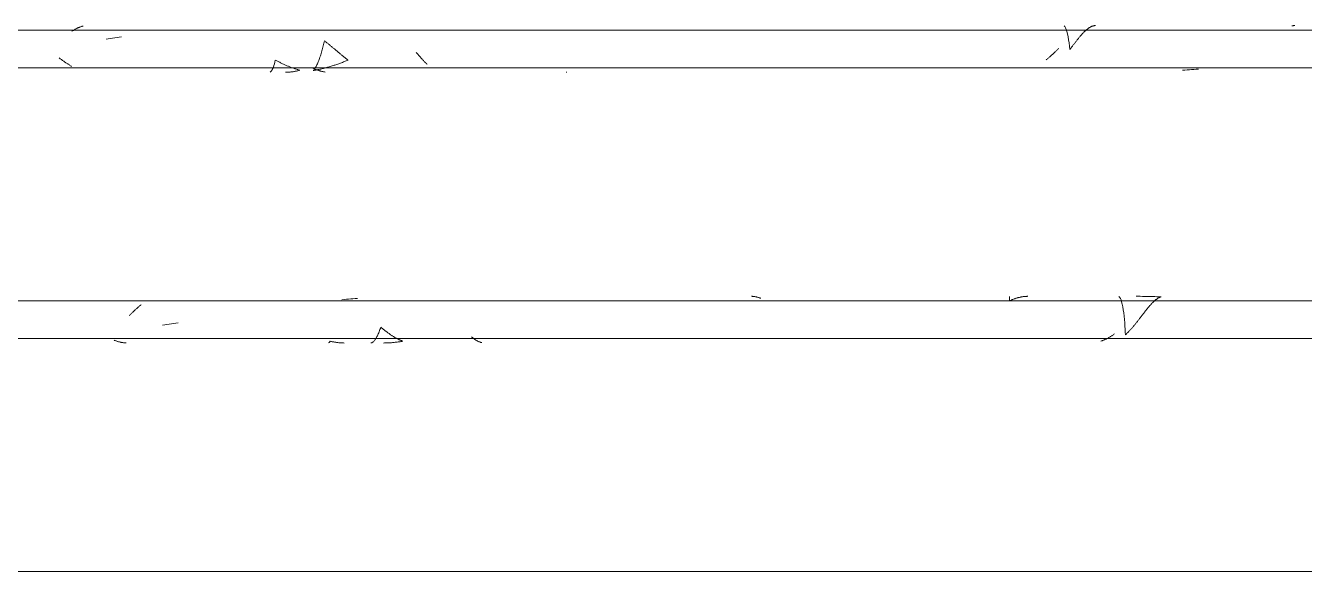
# Model space of a CAD drawing. Header units: millimetres. Extents: x -2100 to 124761, y -10432 to 93550.
# Drawn here: x 23559 to 24234, y -1000 to -712 of the extents above; entities that cross this region are included whole.
import ezdxf

# ---------------------------------------------------------------- set-up
doc = ezdxf.new("R2010")
doc.units = ezdxf.units.MM
doc.layers.add('NET CAT', color=3, linetype='Continuous', lineweight=5)
doc.layers.add('NET THAY 1', color=41, linetype='Continuous', lineweight=5)

# ---------------------------------------------------------------- blocks, each defined once
blk = doc.blocks.new('FP_4-MẶT ĐỨNG TRỤC A-Q')
at = {"layer": 'NET THAY 1'}
for p, q in [((31483.97, -857.14), (22887.32, -857.14)), ((23726.94, -856.5), (23725.78, -856.6)), ((23728.1, -856.41), (23726.94, -856.5)), ((23729.26, -856.31), (23728.1, -856.41)), ((23730.42, -856.22), (23729.26, -856.31)), ((23731.58, -856.13), (23730.42, -856.22)), ((23732.74, -856.05), (23731.58, -856.13)), ((23733.89, -855.97), (23732.74, -856.05)), ((23942.46, -854.83), (23942.17, -854.82)), ((23942.75, -854.84), (23942.46, -854.83)), ((23943.03, -854.87), (23942.75, -854.84)), ((23943.32, -854.9), (23943.03, -854.87)), ((23943.61, -854.94), (23943.32, -854.9)), ((23943.89, -854.98), (23943.61, -854.94)), ((23944.18, -855.03), (23943.89, -854.98)), ((23944.47, -855.09), (23944.18, -855.03)), ((23944.75, -855.15), (23944.47, -855.09)), ((23945.04, -855.22), (23944.75, -855.15)), ((23945.32, -855.29), (23945.04, -855.22)), ((23945.61, -855.38), (23945.32, -855.29)), ((23945.9, -855.47), (23945.61, -855.38)), ((23946.18, -855.56), (23945.9, -855.47)), ((23946.47, -855.66), (23946.18, -855.56)), ((23946.75, -855.77), (23946.47, -855.66)), ((23947.03, -855.89), (23946.75, -855.77)), ((24078.36, -856.64), (24078.32, -857.27)), ((24078.64, -857.12), (24078.32, -857.26)), ((24078.4, -856.09), (24078.36, -856.64)), ((24078.43, -855.64), (24078.4, -856.09)), ((24078.45, -855.28), (24078.43, -855.64)), ((24078.47, -855.02), (24078.45, -855.28)), ((24078.49, -854.87), (24078.47, -855.02)), ((24078.96, -856.97), (24078.64, -857.12)), ((24079.28, -856.84), (24078.96, -856.97)), ((24079.6, -856.7), (24079.28, -856.84)), ((24079.92, -856.57), (24079.6, -856.7)), ((24080.24, -856.45), (24079.92, -856.57)), ((24080.56, -856.33), (24080.24, -856.45)), ((24080.88, -856.21), (24080.56, -856.33)), ((24081.2, -856.1), (24080.88, -856.21)), ((24081.51, -855.99), (24081.2, -856.1)), ((24081.83, -855.89), (24081.51, -855.99)), ((24082.15, -855.79), (24081.83, -855.89)), ((24082.47, -855.7), (24082.15, -855.79)), ((24082.78, -855.61), (24082.47, -855.7)), ((24083.1, -855.52), (24082.78, -855.61)), ((24083.42, -855.44), (24083.1, -855.52)), ((24083.73, -855.37), (24083.42, -855.44)), ((24084.05, -855.3), (24083.73, -855.37)), ((24084.37, -855.23), (24084.05, -855.3)), ((24084.68, -855.17), (24084.37, -855.23)), ((24085, -855.11), (24084.68, -855.17)), ((24085.31, -855.06), (24085, -855.11)), ((24085.63, -855.01), (24085.31, -855.06)), ((24085.95, -854.97), (24085.63, -855.01)), ((24086.26, -854.94), (24085.95, -854.97)), ((24086.58, -854.9), (24086.26, -854.94)), ((24086.89, -854.88), (24086.58, -854.9)), ((24087.21, -854.85), (24086.89, -854.88)), ((24087.52, -854.84), (24087.21, -854.85)), ((24087.84, -854.82), (24087.52, -854.84)), ((24088.15, -854.82), (24087.84, -854.82)), ((24136.28, -854.94), (24136.65, -855.31)), ((24136.65, -855.31), (24137.01, -855.92)), ((24137.01, -855.92), (24137.36, -856.76)), ((24137.36, -856.76), (24137.69, -857.81)), ((24137.69, -857.81), (24138, -859.05)), ((24146.48, -854.82), (24145.38, -854.82)), ((24147.57, -854.83), (24146.48, -854.82)), ((24148.66, -854.84), (24147.57, -854.83)), ((24149.76, -854.86), (24148.66, -854.84)), ((24150.85, -854.88), (24149.76, -854.86)), ((24151.94, -854.9), (24150.85, -854.88)), ((24153.04, -854.92), (24151.94, -854.9)), ((24154.13, -854.95), (24153.04, -854.92)), ((24154.15, -858.08), (24153.94, -858.29)), ((24155.22, -854.99), (24154.13, -854.95)), ((24154.36, -857.87), (24154.15, -858.08)), ((24154.57, -857.67), (24154.36, -857.87)), ((24154.78, -857.48), (24154.57, -857.67)), ((24154.99, -857.29), (24154.78, -857.48)), ((24155.2, -857.1), (24154.99, -857.29)), ((24155.41, -856.93), (24155.2, -857.1)), ((24156.31, -855.02), (24155.22, -854.99)), ((24155.62, -856.76), (24155.41, -856.93)), ((24155.83, -856.59), (24155.62, -856.76)), ((24156.04, -856.44), (24155.83, -856.59)), ((24156.24, -856.29), (24156.04, -856.44)), ((24156.45, -856.14), (24156.24, -856.29)), ((24157.41, -855.06), (24156.31, -855.02)), ((24156.66, -856.01), (24156.45, -856.14)), ((24156.86, -855.88), (24156.66, -856.01)), ((24157.07, -855.75), (24156.86, -855.88)), ((24157.27, -855.64), (24157.07, -855.75)), ((24157.48, -855.53), (24157.27, -855.64)), ((24158.5, -855.1), (24157.41, -855.06)), ((24157.68, -855.43), (24157.48, -855.53)), ((24157.89, -855.34), (24157.68, -855.43)), ((24158.09, -855.25), (24157.89, -855.34)), ((24158.3, -855.17), (24158.09, -855.25)), ((24158.5, -855.1), (24158.3, -855.17)), ((23613.61, -864.7), (23613.34, -864.95)), ((23613.88, -864.44), (23613.61, -864.7)), ((23614.15, -864.19), (23613.88, -864.44)), ((23614.41, -863.93), (23614.15, -864.19)), ((23614.68, -863.68), (23614.41, -863.93)), ((23614.95, -863.43), (23614.68, -863.68)), ((23615.21, -863.18), (23614.95, -863.43)), ((23615.48, -862.93), (23615.21, -863.18)), ((23615.74, -862.69), (23615.48, -862.93)), ((23616, -862.44), (23615.74, -862.69)), ((23616.27, -862.2), (23616, -862.44)), ((23616.53, -861.96), (23616.27, -862.2)), ((23616.79, -861.73), (23616.53, -861.96)), ((23617.05, -861.49), (23616.79, -861.73)), ((23617.31, -861.26), (23617.05, -861.49)), ((23617.57, -861.03), (23617.31, -861.26)), ((23617.83, -860.81), (23617.57, -861.03)), ((23618.09, -860.58), (23617.83, -860.81)), ((23618.35, -860.36), (23618.09, -860.58)), ((23618.61, -860.14), (23618.35, -860.36)), ((23618.86, -859.93), (23618.61, -860.14)), ((23619.12, -859.72), (23618.86, -859.93)), ((23619.38, -859.51), (23619.12, -859.72)), ((23619.63, -859.31), (23619.38, -859.51)), ((24138, -859.05), (24138.29, -860.45)), ((24138.29, -860.45), (24138.56, -861.99)), ((24138.56, -861.99), (24138.8, -863.63)), ((24138.8, -863.63), (24139, -865.34)), ((24148.6, -864.73), (24148.37, -865.03)), ((24148.83, -864.43), (24148.6, -864.73)), ((24149.07, -864.12), (24148.83, -864.43)), ((24149.3, -863.82), (24149.07, -864.12)), ((24149.53, -863.53), (24149.3, -863.82)), ((24149.75, -863.23), (24149.53, -863.53)), ((24149.98, -862.94), (24149.75, -863.23)), ((24150.21, -862.65), (24149.98, -862.94)), ((24150.43, -862.36), (24150.21, -862.65)), ((24150.66, -862.08), (24150.43, -862.36)), ((24150.88, -861.8), (24150.66, -862.08)), ((24151.1, -861.52), (24150.88, -861.8)), ((24151.33, -861.24), (24151.1, -861.52)), ((24151.55, -860.97), (24151.33, -861.24)), ((24151.77, -860.71), (24151.55, -860.97)), ((24151.99, -860.45), (24151.77, -860.71)), ((24152.21, -860.19), (24151.99, -860.45)), ((24152.43, -859.93), (24152.21, -860.19)), ((24152.64, -859.68), (24152.43, -859.93)), ((24152.86, -859.44), (24152.64, -859.68)), ((24153.08, -859.2), (24152.86, -859.44)), ((24153.29, -858.97), (24153.08, -859.2)), ((24153.51, -858.74), (24153.29, -858.97)), ((24153.72, -858.51), (24153.51, -858.74)), ((24153.94, -858.29), (24153.72, -858.51)), ((23632.12, -869.9), (23630.93, -870.09)), ((23633.3, -869.71), (23632.12, -869.9)), ((23634.48, -869.52), (23633.3, -869.71)), ((23635.67, -869.33), (23634.48, -869.52)), ((23636.85, -869.14), (23635.67, -869.33)), ((23638.03, -868.95), (23636.85, -869.14)), ((23639.21, -868.76), (23638.03, -868.95)), ((23746.25, -871.11), (23746.04, -871.73)), ((23746.55, -871.35), (23746.25, -871.1)), ((23746.84, -871.59), (23746.55, -871.35)), ((23747.14, -871.82), (23746.84, -871.59)), ((24139, -865.34), (24139.18, -867.09)), ((24139.18, -867.09), (24139.34, -868.84)), ((24139.34, -868.84), (24139.46, -870.56)), ((24139.46, -870.56), (24139.55, -872.21)), ((24143.27, -871.44), (24143.02, -871.73)), ((24143.52, -871.15), (24143.27, -871.44)), ((24143.77, -870.85), (24143.52, -871.15)), ((24144.02, -870.56), (24143.77, -870.85)), ((24144.27, -870.26), (24144.02, -870.56)), ((24144.52, -869.96), (24144.27, -870.26)), ((24144.77, -869.66), (24144.52, -869.96)), ((24145.01, -869.35), (24144.77, -869.66)), ((24145.26, -869.05), (24145.01, -869.35)), ((24145.5, -868.74), (24145.26, -869.05)), ((24145.75, -868.43), (24145.5, -868.74)), ((24145.99, -868.12), (24145.75, -868.43)), ((24146.23, -867.81), (24145.99, -868.12)), ((24146.47, -867.5), (24146.23, -867.81)), ((24146.71, -867.19), (24146.47, -867.5)), ((24146.95, -866.88), (24146.71, -867.19)), ((24147.19, -866.57), (24146.95, -866.88)), ((24147.43, -866.26), (24147.19, -866.57)), ((24147.67, -865.95), (24147.43, -866.26)), ((24147.9, -865.65), (24147.67, -865.95)), ((24148.14, -865.34), (24147.9, -865.65)), ((24148.37, -865.03), (24148.14, -865.34)), ((22887.32, -877.14), (31483.97, -877.14)), ((23605.67, -878.07), (23605.38, -877.95)), ((23605.96, -878.18), (23605.67, -878.07)), ((23606.25, -878.29), (23605.96, -878.18)), ((23606.54, -878.4), (23606.25, -878.29)), ((23742.77, -878.34), (23742.52, -878.6)), ((23743.03, -878.04), (23742.77, -878.34)), ((23743.27, -877.71), (23743.03, -878.04)), ((23743.52, -877.35), (23743.27, -877.71)), ((23743.77, -876.97), (23743.52, -877.35)), ((23744.01, -876.55), (23743.77, -876.97)), ((23744.25, -876.1), (23744.01, -876.55)), ((23744.48, -875.63), (23744.25, -876.1)), ((23744.72, -875.14), (23744.48, -875.63)), ((23744.95, -874.62), (23744.72, -875.14)), ((23745.17, -874.08), (23744.95, -874.62)), ((23745.4, -873.52), (23745.17, -874.08)), ((23745.62, -872.94), (23745.4, -873.52)), ((23745.83, -872.34), (23745.62, -872.94)), ((23746.04, -871.73), (23745.83, -872.34)), ((23747.43, -872.06), (23747.14, -871.82)), ((23747.72, -872.29), (23747.43, -872.06)), ((23748.02, -872.53), (23747.72, -872.29)), ((23748.31, -872.76), (23748.02, -872.53)), ((23748.6, -872.98), (23748.31, -872.76)), ((23748.89, -873.21), (23748.6, -872.98)), ((23749.18, -873.43), (23748.89, -873.21)), ((23749.47, -873.65), (23749.18, -873.43)), ((23749.76, -873.86), (23749.47, -873.65)), ((23750.05, -874.08), (23749.76, -873.86)), ((23750.34, -874.29), (23750.05, -874.08)), ((23750.63, -874.49), (23750.34, -874.29)), ((23750.92, -874.7), (23750.63, -874.49)), ((23751.2, -874.9), (23750.92, -874.7)), ((23751.49, -875.1), (23751.2, -874.9)), ((23751.78, -875.29), (23751.49, -875.1)), ((23752.06, -875.48), (23751.78, -875.29)), ((23752.35, -875.67), (23752.06, -875.48)), ((23752.63, -875.85), (23752.35, -875.67)), ((23752.92, -876.03), (23752.63, -875.85)), ((23753.2, -876.21), (23752.92, -876.03)), ((23753.48, -876.38), (23753.2, -876.21)), ((23753.77, -876.55), (23753.48, -876.38)), ((23754.05, -876.71), (23753.77, -876.55)), ((23754.33, -876.87), (23754.05, -876.71)), ((23754.61, -877.02), (23754.33, -876.87)), ((23754.89, -877.18), (23754.61, -877.02)), ((23755.17, -877.32), (23754.89, -877.18)), ((23755.45, -877.47), (23755.17, -877.32)), ((23755.74, -877.6), (23755.45, -877.47)), ((23756.01, -877.74), (23755.74, -877.6)), ((23756.29, -877.87), (23756.01, -877.74)), ((23756.57, -877.99), (23756.29, -877.87)), ((23756.85, -878.11), (23756.57, -877.99)), ((23757.13, -878.22), (23756.85, -878.11)), ((23757.41, -878.33), (23757.13, -878.22)), ((23757.69, -878.44), (23757.41, -878.33)), ((23794.45, -876.4), (23794.22, -876.21)), ((23794.68, -876.59), (23794.45, -876.4)), ((23794.91, -876.78), (23794.68, -876.59)), ((23795.13, -876.95), (23794.91, -876.78)), ((23795.36, -877.13), (23795.13, -876.95)), ((23795.59, -877.3), (23795.36, -877.13)), ((23795.82, -877.46), (23795.59, -877.3)), ((23796.04, -877.61), (23795.82, -877.46)), ((23796.27, -877.76), (23796.04, -877.61)), ((23796.49, -877.91), (23796.27, -877.76)), ((23796.72, -878.05), (23796.49, -877.91)), ((23796.94, -878.18), (23796.72, -878.05)), ((23797.17, -878.31), (23796.94, -878.18)), ((23797.39, -878.43), (23797.17, -878.31)), ((24127.36, -878.27), (24127.06, -878.38)), ((24127.67, -878.16), (24127.36, -878.27)), ((24127.97, -878.03), (24127.67, -878.16)), ((24128.27, -877.91), (24127.97, -878.03)), ((24128.57, -877.78), (24128.27, -877.91)), ((24128.88, -877.64), (24128.57, -877.78)), ((24129.18, -877.5), (24128.88, -877.64)), ((24129.48, -877.36), (24129.18, -877.5)), ((24129.78, -877.21), (24129.48, -877.36)), ((24130.08, -877.06), (24129.78, -877.21)), ((24130.38, -876.9), (24130.08, -877.06)), ((24130.68, -876.74), (24130.38, -876.9)), ((24130.98, -876.57), (24130.68, -876.74)), ((24131.28, -876.4), (24130.98, -876.57)), ((24131.57, -876.22), (24131.28, -876.4)), ((24131.87, -876.05), (24131.57, -876.22)), ((24132.17, -875.86), (24131.87, -876.05)), ((24132.47, -875.67), (24132.17, -875.86)), ((24132.76, -875.48), (24132.47, -875.67)), ((24133.06, -875.29), (24132.76, -875.48)), ((24133.35, -875.09), (24133.06, -875.29)), ((24133.65, -874.89), (24133.35, -875.09)), ((24133.94, -874.68), (24133.65, -874.89)), ((24139.55, -872.21), (24139.61, -873.75)), ((24139.61, -873.75), (24139.66, -875.16)), ((24139.92, -874.92), (24139.66, -875.16)), ((24140.18, -874.68), (24139.92, -874.92)), ((24140.44, -874.43), (24140.18, -874.68)), ((24140.7, -874.18), (24140.44, -874.43)), ((24140.96, -873.92), (24140.7, -874.18)), ((24141.22, -873.66), (24140.96, -873.92)), ((24141.48, -873.4), (24141.22, -873.66)), ((24141.74, -873.13), (24141.48, -873.4)), ((24142, -872.86), (24141.74, -873.13)), ((24142.25, -872.58), (24142, -872.86)), ((24142.51, -872.3), (24142.25, -872.58)), ((24142.76, -872.02), (24142.51, -872.3)), ((24143.02, -871.73), (24142.76, -872.02)), ((23606.84, -878.5), (23606.54, -878.4)), ((23607.13, -878.6), (23606.84, -878.5)), ((23607.42, -878.69), (23607.13, -878.6)), ((23607.71, -878.77), (23607.42, -878.69)), ((23608, -878.85), (23607.71, -878.77)), ((23608.29, -878.93), (23608, -878.85)), ((23608.58, -879), (23608.29, -878.93)), ((23608.87, -879.07), (23608.58, -879)), ((23609.16, -879.13), (23608.87, -879.07)), ((23609.45, -879.19), (23609.16, -879.13)), ((23609.74, -879.24), (23609.45, -879.19)), ((23610.03, -879.28), (23609.74, -879.24)), ((23610.32, -879.33), (23610.03, -879.28)), ((23610.61, -879.36), (23610.32, -879.33)), ((23610.9, -879.39), (23610.61, -879.36)), ((23611.19, -879.42), (23610.9, -879.39)), ((23611.48, -879.44), (23611.19, -879.42)), ((23611.76, -879.45), (23611.48, -879.44)), ((23718.93, -879.23), (23718.62, -879.41)), ((23719.23, -878.94), (23718.93, -879.23)), ((23719.53, -878.53), (23719.23, -878.94)), ((23719.91, -878.61), (23719.54, -878.52)), ((23720.29, -878.69), (23719.91, -878.61)), ((23720.66, -878.77), (23720.29, -878.69)), ((23721.04, -878.85), (23720.66, -878.77)), ((23721.41, -878.92), (23721.04, -878.85)), ((23721.79, -878.98), (23721.41, -878.92)), ((23722.16, -879.05), (23721.79, -878.98)), ((23722.53, -879.1), (23722.16, -879.05)), ((23722.91, -879.16), (23722.53, -879.1)), ((23723.28, -879.21), (23722.91, -879.16)), ((23723.66, -879.25), (23723.28, -879.21)), ((23724.03, -879.29), (23723.66, -879.25)), ((23724.4, -879.33), (23724.03, -879.29)), ((23724.78, -879.36), (23724.4, -879.33)), ((23725.15, -879.39), (23724.78, -879.36)), ((23725.52, -879.42), (23725.15, -879.39)), ((23725.9, -879.44), (23725.52, -879.42)), ((23726.27, -879.45), (23725.9, -879.44)), ((23726.64, -879.46), (23726.27, -879.45)), ((23727.01, -879.47), (23726.64, -879.46)), ((23741.24, -879.4), (23740.98, -879.45)), ((23741.5, -879.31), (23741.24, -879.4)), ((23741.75, -879.18), (23741.5, -879.31)), ((23742.01, -879.02), (23741.75, -879.18)), ((23742.27, -878.83), (23742.01, -879.02)), ((23742.52, -878.6), (23742.27, -878.83)), ((23748.3, -879.46), (23747.79, -879.47)), ((23748.81, -879.45), (23748.3, -879.46)), ((23749.32, -879.44), (23748.81, -879.45)), ((23749.83, -879.42), (23749.32, -879.44)), ((23750.34, -879.39), (23749.83, -879.42)), ((23750.85, -879.37), (23750.34, -879.39)), ((23751.36, -879.33), (23750.85, -879.37)), ((23751.87, -879.3), (23751.36, -879.33)), ((23752.38, -879.26), (23751.87, -879.3)), ((23752.88, -879.21), (23752.38, -879.26)), ((23753.39, -879.16), (23752.88, -879.21)), ((23753.9, -879.11), (23753.39, -879.16)), ((23754.41, -879.05), (23753.9, -879.11)), ((23754.92, -878.99), (23754.41, -879.05)), ((23755.43, -878.93), (23754.92, -878.99)), ((23755.94, -878.86), (23755.43, -878.93)), ((23756.44, -878.78), (23755.94, -878.86)), ((23756.95, -878.71), (23756.44, -878.78)), ((23757.46, -878.62), (23756.95, -878.71)), ((23757.97, -878.54), (23757.46, -878.62)), ((23757.97, -878.54), (23757.69, -878.44)), ((23797.62, -878.54), (23797.39, -878.43)), ((23797.84, -878.65), (23797.62, -878.54)), ((23798.06, -878.75), (23797.84, -878.65)), ((23798.29, -878.85), (23798.06, -878.75)), ((23798.51, -878.93), (23798.29, -878.85)), ((23798.73, -879.02), (23798.51, -878.93)), ((23798.95, -879.09), (23798.73, -879.02)), ((23799.18, -879.16), (23798.95, -879.09)), ((23799.4, -879.22), (23799.18, -879.16)), ((23799.62, -879.28), (23799.4, -879.22)), ((24127.06, -878.38), (24126.76, -878.49))]:
    blk.add_line(p, q, dxfattribs=at)
blk = doc.blocks.new('FP_5-MẶT ĐỨNG TRỤC A-Q')
at = {"layer": 'NET THAY 1'}
for p, q in [((31454.24, -714.29), (22887.32, -714.29)), ((23583.38, -714.78), (23583.12, -714.95)), ((23583.63, -714.62), (23583.38, -714.78)), ((23583.88, -714.46), (23583.63, -714.62)), ((23584.13, -714.3), (23583.88, -714.46)), ((23584.38, -714.15), (23584.13, -714.3)), ((23584.63, -714), (23584.38, -714.15)), ((23584.87, -713.86), (23584.63, -714)), ((23585.12, -713.72), (23584.87, -713.86)), ((23585.37, -713.59), (23585.12, -713.72)), ((23585.62, -713.46), (23585.37, -713.59)), ((23585.87, -713.34), (23585.62, -713.46)), ((23586.11, -713.22), (23585.87, -713.34)), ((23586.36, -713.11), (23586.11, -713.22)), ((23586.61, -713), (23586.36, -713.11)), ((23586.85, -712.9), (23586.61, -713)), ((23587.1, -712.8), (23586.85, -712.9)), ((23587.35, -712.71), (23587.1, -712.8)), ((23587.59, -712.62), (23587.35, -712.71)), ((23587.84, -712.54), (23587.59, -712.62)), ((23588.08, -712.46), (23587.84, -712.54)), ((23588.33, -712.39), (23588.08, -712.46)), ((23588.57, -712.32), (23588.33, -712.39)), ((23588.82, -712.26), (23588.57, -712.32)), ((23589.06, -712.21), (23588.82, -712.26)), ((24107.34, -712.09), (24107.72, -712.47)), ((24107.72, -712.47), (24108.09, -713.11)), ((24108.09, -713.11), (24108.44, -713.98)), ((24108.44, -713.98), (24108.78, -715.07)), ((24108.78, -715.07), (24109.09, -716.36)), ((24117.05, -716.14), (24116.84, -716.38)), ((24117.26, -715.92), (24117.05, -716.14)), ((24117.48, -715.69), (24117.26, -715.92)), ((24117.69, -715.47), (24117.48, -715.69)), ((24117.9, -715.26), (24117.69, -715.47)), ((24118.11, -715.05), (24117.9, -715.26)), ((24118.32, -714.85), (24118.11, -715.05)), ((24118.53, -714.66), (24118.32, -714.85)), ((24118.74, -714.47), (24118.53, -714.66)), ((24118.95, -714.28), (24118.74, -714.47)), ((24119.16, -714.11), (24118.95, -714.28)), ((24119.36, -713.94), (24119.16, -714.11)), ((24119.57, -713.77), (24119.36, -713.94)), ((24119.78, -713.62), (24119.57, -713.77)), ((24119.98, -713.46), (24119.78, -713.62)), ((24120.19, -713.32), (24119.98, -713.46)), ((24120.4, -713.18), (24120.19, -713.32)), ((24120.6, -713.05), (24120.4, -713.18)), ((24120.8, -712.93), (24120.6, -713.05)), ((24121.01, -712.81), (24120.8, -712.93)), ((24121.21, -712.7), (24121.01, -712.81)), ((24121.42, -712.6), (24121.21, -712.7)), ((24121.62, -712.51), (24121.42, -712.6)), ((24121.82, -712.42), (24121.62, -712.51)), ((24122.02, -712.34), (24121.82, -712.42)), ((24122.23, -712.27), (24122.02, -712.34)), ((24122.43, -712.2), (24122.23, -712.27)), ((24122.63, -712.15), (24122.43, -712.2)), ((24122.83, -712.1), (24122.63, -712.15)), ((24123.03, -712.05), (24122.83, -712.1)), ((24123.24, -712.02), (24123.03, -712.05)), ((24123.44, -711.99), (24123.24, -712.02)), ((24123.64, -711.97), (24123.44, -711.99)), ((24123.84, -711.96), (24123.64, -711.97)), ((24227.88, -712.07), (24227.66, -712.1)), ((24228.11, -712.04), (24227.88, -712.07)), ((24228.33, -712.01), (24228.11, -712.04)), ((24228.55, -711.99), (24228.33, -712.01)), ((24228.77, -711.98), (24228.55, -711.99)), ((24228.99, -711.97), (24228.77, -711.98)), ((24229.21, -711.96), (24228.99, -711.97)), ((23602.27, -718.87), (23601.1, -719.04)), ((23603.44, -718.7), (23602.27, -718.87)), ((23604.61, -718.52), (23603.44, -718.7)), ((23605.78, -718.35), (23604.61, -718.52)), ((23606.94, -718.19), (23605.78, -718.35)), ((23608.11, -718.02), (23606.94, -718.19)), ((23609.28, -717.85), (23608.11, -718.02)), ((23715.85, -722.64), (23715.68, -723.31)), ((23716.02, -721.97), (23715.85, -722.64)), ((23716.19, -721.31), (23716.02, -721.97)), ((23716.35, -720.66), (23716.19, -721.31)), ((23716.51, -720.02), (23716.35, -720.66)), ((23716.82, -720.26), (23716.51, -720.02)), ((23717.14, -720.51), (23716.82, -720.26)), ((23717.45, -720.75), (23717.14, -720.51)), ((23717.77, -721), (23717.45, -720.75)), ((23718.08, -721.25), (23717.77, -721)), ((23718.39, -721.49), (23718.08, -721.25)), ((23718.71, -721.74), (23718.39, -721.49)), ((23719.02, -722), (23718.71, -721.74)), ((23719.33, -722.25), (23719.02, -722)), ((23719.64, -722.5), (23719.33, -722.25)), ((23719.95, -722.75), (23719.64, -722.5)), ((23720.26, -723.01), (23719.95, -722.75)), ((24109.09, -716.36), (24109.39, -717.81)), ((24109.39, -717.81), (24109.65, -719.4)), ((24109.65, -719.4), (24109.89, -721.09)), ((24109.89, -721.09), (24110.1, -722.84)), ((24110.1, -722.84), (24110.28, -724.63)), ((24111.69, -722.79), (24111.46, -723.09)), ((24111.93, -722.48), (24111.69, -722.79)), ((24112.16, -722.18), (24111.93, -722.48)), ((24112.39, -721.88), (24112.16, -722.18)), ((24112.62, -721.57), (24112.39, -721.88)), ((24112.85, -721.28), (24112.62, -721.57)), ((24113.08, -720.98), (24112.85, -721.28)), ((24113.31, -720.68), (24113.08, -720.98)), ((24113.53, -720.39), (24113.31, -720.68)), ((24113.76, -720.1), (24113.53, -720.39)), ((24113.98, -719.81), (24113.76, -720.1)), ((24114.21, -719.52), (24113.98, -719.81)), ((24114.43, -719.24), (24114.21, -719.52)), ((24114.65, -718.96), (24114.43, -719.24)), ((24114.88, -718.69), (24114.65, -718.96)), ((24115.1, -718.41), (24114.88, -718.69)), ((24115.32, -718.14), (24115.1, -718.41)), ((24115.54, -717.88), (24115.32, -718.14)), ((24115.75, -717.62), (24115.54, -717.88)), ((24115.97, -717.36), (24115.75, -717.62)), ((24116.19, -717.11), (24115.97, -717.36)), ((24116.41, -716.86), (24116.19, -717.11)), ((24116.62, -716.62), (24116.41, -716.86)), ((24116.84, -716.38), (24116.62, -716.62)), ((23576.6, -729.19), (23576.29, -728.95)), ((23576.91, -729.42), (23576.6, -729.19)), ((23577.22, -729.65), (23576.91, -729.42)), ((23577.52, -729.87), (23577.22, -729.65)), ((23713.92, -729.25), (23713.7, -729.86)), ((23714.13, -728.62), (23713.92, -729.25)), ((23714.34, -727.99), (23714.13, -728.62)), ((23714.54, -727.34), (23714.34, -727.99)), ((23714.74, -726.68), (23714.54, -727.34)), ((23714.94, -726.01), (23714.74, -726.68)), ((23715.13, -725.34), (23714.94, -726.01)), ((23715.32, -724.66), (23715.13, -725.34)), ((23715.5, -723.99), (23715.32, -724.66)), ((23715.68, -723.31), (23715.5, -723.99)), ((23720.57, -723.26), (23720.26, -723.01)), ((23720.88, -723.52), (23720.57, -723.26)), ((23721.18, -723.78), (23720.88, -723.52)), ((23721.49, -724.03), (23721.18, -723.78)), ((23721.8, -724.29), (23721.49, -724.03)), ((23722.1, -724.54), (23721.8, -724.29)), ((23722.41, -724.8), (23722.1, -724.54)), ((23722.71, -725.06), (23722.41, -724.8)), ((23723.02, -725.31), (23722.71, -725.06)), ((23723.32, -725.57), (23723.02, -725.31)), ((23723.62, -725.82), (23723.32, -725.57)), ((23723.92, -726.08), (23723.62, -725.82)), ((23724.23, -726.33), (23723.92, -726.08)), ((23724.53, -726.58), (23724.23, -726.33)), ((23724.83, -726.83), (23724.53, -726.58)), ((23725.13, -727.08), (23724.83, -726.83)), ((23725.42, -727.33), (23725.13, -727.08)), ((23725.72, -727.58), (23725.42, -727.33)), ((23726.02, -727.83), (23725.72, -727.58)), ((23726.32, -728.07), (23726.02, -727.83)), ((23726.61, -728.31), (23726.32, -728.07)), ((23726.91, -728.55), (23726.61, -728.31)), ((23727.2, -728.79), (23726.91, -728.55)), ((23727.5, -729.03), (23727.2, -728.79)), ((23727.79, -729.27), (23727.5, -729.03)), ((23728.09, -729.5), (23727.79, -729.27)), ((23728.38, -729.73), (23728.09, -729.5)), ((23765.19, -726.36), (23764.94, -726.08)), ((23765.44, -726.65), (23765.19, -726.36)), ((23765.69, -726.94), (23765.44, -726.65)), ((23765.94, -727.22), (23765.69, -726.94)), ((23766.19, -727.5), (23765.94, -727.22)), ((23766.43, -727.78), (23766.19, -727.5)), ((23766.68, -728.06), (23766.43, -727.78)), ((23766.92, -728.33), (23766.68, -728.06)), ((23767.17, -728.61), (23766.92, -728.33)), ((23767.41, -728.88), (23767.17, -728.61)), ((23767.65, -729.15), (23767.41, -728.88)), ((23767.89, -729.41), (23767.65, -729.15)), ((23768.13, -729.68), (23767.89, -729.41)), ((23768.37, -729.94), (23768.13, -729.68)), ((24098.32, -729.6), (24098.03, -729.84)), ((24098.61, -729.36), (24098.32, -729.6)), ((24098.9, -729.12), (24098.61, -729.36)), ((24099.19, -728.88), (24098.9, -729.12)), ((24099.47, -728.64), (24099.19, -728.88)), ((24099.76, -728.39), (24099.47, -728.64)), ((24100.04, -728.14), (24099.76, -728.39)), ((24100.33, -727.89), (24100.04, -728.14)), ((24100.61, -727.64), (24100.33, -727.89)), ((24100.89, -727.39), (24100.61, -727.64)), ((24101.18, -727.13), (24100.89, -727.39)), ((24101.46, -726.88), (24101.18, -727.13)), ((24101.74, -726.62), (24101.46, -726.88)), ((24102.02, -726.36), (24101.74, -726.62)), ((24102.3, -726.11), (24102.02, -726.36)), ((24102.58, -725.85), (24102.3, -726.11)), ((24102.86, -725.59), (24102.58, -725.85)), ((24103.14, -725.32), (24102.86, -725.59)), ((24103.41, -725.06), (24103.14, -725.32)), ((24103.69, -724.8), (24103.41, -725.06)), ((24103.97, -724.54), (24103.69, -724.8)), ((24104.24, -724.28), (24103.97, -724.54)), ((24104.52, -724.01), (24104.24, -724.28)), ((24110.51, -724.32), (24110.28, -724.63)), ((24110.75, -724.02), (24110.51, -724.32)), ((24110.99, -723.71), (24110.75, -724.02)), ((24111.22, -723.4), (24110.99, -723.71)), ((24111.46, -723.09), (24111.22, -723.4)), ((22887.32, -734.29), (31454.24, -734.29)), ((23577.83, -730.1), (23577.52, -729.87)), ((23578.13, -730.32), (23577.83, -730.1)), ((23578.43, -730.54), (23578.13, -730.32)), ((23578.74, -730.75), (23578.43, -730.54)), ((23579.04, -730.97), (23578.74, -730.75)), ((23579.34, -731.18), (23579.04, -730.97)), ((23579.65, -731.38), (23579.34, -731.18)), ((23579.95, -731.59), (23579.65, -731.38)), ((23580.25, -731.79), (23579.95, -731.59)), ((23580.55, -731.99), (23580.25, -731.79)), ((23580.85, -732.18), (23580.55, -731.99)), ((23581.15, -732.38), (23580.85, -732.18)), ((23581.45, -732.57), (23581.15, -732.38)), ((23581.75, -732.75), (23581.45, -732.57)), ((23582.04, -732.93), (23581.75, -732.75)), ((23582.34, -733.11), (23582.04, -732.93)), ((23582.64, -733.28), (23582.34, -733.11)), ((23582.94, -733.46), (23582.64, -733.28)), ((23688.05, -736.38), (23687.75, -736.56)), ((23688.36, -736.09), (23688.05, -736.38)), ((23688.65, -735.69), (23688.36, -736.09)), ((23688.95, -735.17), (23688.65, -735.69)), ((23689.23, -734.56), (23688.95, -735.17)), ((23689.51, -733.85), (23689.23, -734.56)), ((23689.78, -733.04), (23689.51, -733.85)), ((23690.04, -732.15), (23689.78, -733.04)), ((23690.29, -731.19), (23690.04, -732.15)), ((23690.53, -730.16), (23690.29, -731.19)), ((23690.92, -730.35), (23690.53, -730.15)), ((23691.31, -730.55), (23690.92, -730.35)), ((23691.7, -730.75), (23691.31, -730.55)), ((23692.09, -730.95), (23691.7, -730.75)), ((23692.48, -731.15), (23692.09, -730.95)), ((23692.87, -731.34), (23692.48, -731.15)), ((23693.25, -731.53), (23692.87, -731.34)), ((23693.64, -731.72), (23693.25, -731.53)), ((23694.03, -731.9), (23693.64, -731.72)), ((23694.41, -732.08), (23694.03, -731.9)), ((23694.8, -732.26), (23694.41, -732.08)), ((23695.18, -732.44), (23694.8, -732.26)), ((23695.57, -732.61), (23695.18, -732.44)), ((23695.95, -732.78), (23695.57, -732.61)), ((23696.34, -732.95), (23695.95, -732.78)), ((23696.72, -733.12), (23696.34, -732.95)), ((23697.1, -733.28), (23696.72, -733.12)), ((23697.49, -733.44), (23697.1, -733.28)), ((23697.87, -733.59), (23697.49, -733.44)), ((23698.25, -733.74), (23697.87, -733.59)), ((23698.47, -736.46), (23698.1, -736.5)), ((23698.63, -733.89), (23698.25, -733.74)), ((23698.83, -736.42), (23698.47, -736.46)), ((23699.01, -734.04), (23698.63, -733.89)), ((23699.2, -736.38), (23698.83, -736.42)), ((23699.4, -734.18), (23699.01, -734.04)), ((23699.56, -736.33), (23699.2, -736.38)), ((23699.78, -734.31), (23699.4, -734.18)), ((23699.93, -736.27), (23699.56, -736.33)), ((23700.16, -734.45), (23699.78, -734.31)), ((23700.29, -736.22), (23699.93, -736.27)), ((23700.54, -734.58), (23700.16, -734.45)), ((23700.66, -736.15), (23700.29, -736.22)), ((23700.92, -734.71), (23700.54, -734.58)), ((23701.02, -736.08), (23700.66, -736.15)), ((23701.3, -734.83), (23700.92, -734.71)), ((23701.39, -736.01), (23701.02, -736.08)), ((23701.68, -734.95), (23701.3, -734.83)), ((23701.75, -735.94), (23701.39, -736.01)), ((23702.06, -735.06), (23701.68, -734.95)), ((23702.12, -735.85), (23701.75, -735.94)), ((23702.43, -735.17), (23702.06, -735.06)), ((23702.48, -735.77), (23702.12, -735.85)), ((23702.81, -735.28), (23702.43, -735.17)), ((23702.84, -735.68), (23702.48, -735.77)), ((23703.19, -735.39), (23702.81, -735.28)), ((23703.21, -735.58), (23702.84, -735.68)), ((23703.57, -735.48), (23703.19, -735.39)), ((23703.57, -735.48), (23703.21, -735.58)), ((23710.7, -734.53), (23710.41, -734.39)), ((23710.83, -735.42), (23710.57, -735.69)), ((23711.07, -735.6), (23710.57, -735.69)), ((23710.99, -734.67), (23710.7, -734.53)), ((23711.08, -735.11), (23710.83, -735.42)), ((23711.29, -734.81), (23710.99, -734.67)), ((23711.58, -735.51), (23711.07, -735.6)), ((23711.34, -734.77), (23711.08, -735.11)), ((23711.58, -734.94), (23711.29, -734.81)), ((23711.58, -734.4), (23711.34, -734.77)), ((23711.83, -734), (23711.58, -734.4)), ((23711.87, -735.06), (23711.58, -734.94)), ((23712.08, -735.42), (23711.58, -735.51)), ((23712.08, -733.57), (23711.83, -734)), ((23712.17, -735.18), (23711.87, -735.06)), ((23712.32, -733.11), (23712.08, -733.57)), ((23712.58, -735.32), (23712.08, -735.42)), ((23712.46, -735.3), (23712.17, -735.18)), ((23712.56, -732.63), (23712.32, -733.11)), ((23712.75, -735.41), (23712.46, -735.3)), ((23712.79, -732.12), (23712.56, -732.63)), ((23713.08, -735.21), (23712.58, -735.32)), ((23713.04, -735.51), (23712.75, -735.41)), ((23713.02, -731.59), (23712.79, -732.12)), ((23713.25, -731.03), (23713.02, -731.59)), ((23713.33, -735.62), (23713.04, -735.51)), ((23713.58, -735.11), (23713.08, -735.21)), ((23713.48, -730.45), (23713.25, -731.03)), ((23713.63, -735.71), (23713.33, -735.62)), ((23713.7, -729.86), (23713.48, -730.45)), ((23714.08, -735), (23713.58, -735.11)), ((23713.92, -735.81), (23713.63, -735.71)), ((23714.21, -735.89), (23713.92, -735.81)), ((23714.58, -734.88), (23714.08, -735)), ((23714.5, -735.98), (23714.21, -735.89)), ((23714.79, -736.05), (23714.5, -735.98)), ((23715.08, -734.76), (23714.58, -734.88)), ((23715.08, -736.13), (23714.79, -736.05)), ((23715.58, -734.64), (23715.08, -734.76)), ((23715.37, -736.19), (23715.08, -736.13)), ((23715.66, -736.26), (23715.37, -736.19)), ((23716.08, -734.52), (23715.58, -734.64)), ((23715.95, -736.31), (23715.66, -736.26)), ((23716.24, -736.37), (23715.95, -736.31)), ((23716.58, -734.39), (23716.08, -734.52)), ((23716.53, -736.42), (23716.24, -736.37)), ((23716.82, -736.46), (23716.53, -736.42)), ((23717.08, -734.26), (23716.58, -734.39)), ((23717.58, -734.12), (23717.08, -734.26)), ((23718.08, -733.98), (23717.58, -734.12)), ((23718.58, -733.84), (23718.08, -733.98)), ((23719.08, -733.69), (23718.58, -733.84)), ((23719.58, -733.54), (23719.08, -733.69)), ((23720.07, -733.39), (23719.58, -733.54)), ((23720.57, -733.24), (23720.07, -733.39)), ((23721.07, -733.08), (23720.57, -733.24)), ((23721.56, -732.92), (23721.07, -733.08)), ((23722.06, -732.76), (23721.56, -732.92)), ((23722.55, -732.59), (23722.06, -732.76)), ((23723.05, -732.42), (23722.55, -732.59)), ((23723.54, -732.25), (23723.05, -732.42)), ((23724.04, -732.07), (23723.54, -732.25)), ((23724.53, -731.89), (23724.04, -732.07)), ((23725.03, -731.71), (23724.53, -731.89)), ((23725.52, -731.53), (23725.03, -731.71)), ((23726.01, -731.35), (23725.52, -731.53)), ((23726.51, -731.16), (23726.01, -731.35)), ((23727, -730.97), (23726.51, -731.16)), ((23727.49, -730.78), (23727, -730.97)), ((23727.98, -730.58), (23727.49, -730.78)), ((23728.47, -730.38), (23727.98, -730.58)), ((23728.67, -729.96), (23728.38, -729.73)), ((23728.96, -730.19), (23728.47, -730.38)), ((23728.96, -730.19), (23728.67, -729.96)), ((23768.61, -730.19), (23768.37, -729.94)), ((23768.85, -730.45), (23768.61, -730.19)), ((23769.09, -730.7), (23768.85, -730.45)), ((23769.33, -730.94), (23769.09, -730.7)), ((23769.56, -731.19), (23769.33, -730.94)), ((23769.8, -731.43), (23769.56, -731.19)), ((23770.04, -731.66), (23769.8, -731.43)), ((23770.27, -731.89), (23770.04, -731.66)), ((23770.5, -732.12), (23770.27, -731.89)), ((23770.74, -732.34), (23770.5, -732.12)), ((24098.03, -729.84), (24097.74, -730.07)), ((24171.09, -735.44), (24169.89, -735.52)), ((24172.29, -735.36), (24171.09, -735.44)), ((24173.48, -735.27), (24172.29, -735.36)), ((24174.68, -735.18), (24173.48, -735.27)), ((24175.88, -735.09), (24174.68, -735.18)), ((24177.08, -735), (24175.88, -735.09)), ((24178.28, -734.9), (24177.08, -735)), ((23696.27, -736.6), (23695.91, -736.61)), ((23696.64, -736.59), (23696.27, -736.6)), ((23697, -736.58), (23696.64, -736.59)), ((23697.37, -736.55), (23697, -736.58)), ((23697.73, -736.53), (23697.37, -736.55)), ((23698.1, -736.5), (23697.73, -736.53)), ((23844.51, -736.61), (23844.25, -736.61))]:
    blk.add_line(p, q, dxfattribs=at)

msp = doc.modelspace()

# ---------------------------------------------------------------- linework, layer by layer
at = {"layer": 'NET CAT'}
msp.add_lwpolyline([(44599.94, -1000), (-2000.06, -1000)], dxfattribs=at)

# ---------------------------------------------------------------- block references
at = {"layer": 'NET THAY 1'}
for name in ['FP_5-MẶT ĐỨNG TRỤC A-Q', 'FP_4-MẶT ĐỨNG TRỤC A-Q']:
    msp.add_blockref(name, (0, 0), dxfattribs=at)

doc.saveas('drawing.dxf')
